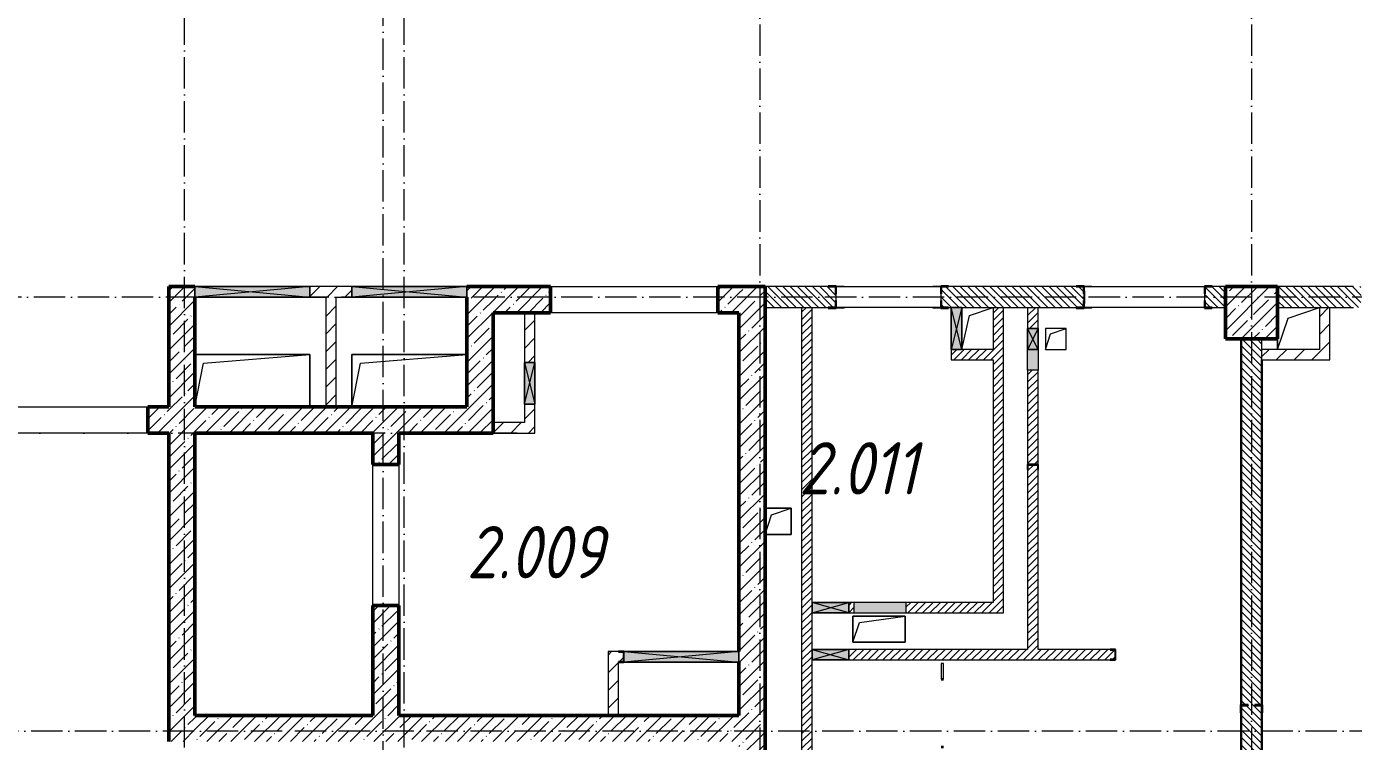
# Model space of a CAD drawing. Header units: millimetres. Extents: x 2294 to 908349, y -83289 to 219220.
# Drawn here: x 13804 to 26488, y 64856 to 71694 of the extents above; entities that cross this region are included whole.
import ezdxf

# ---------------------------------------------------------------- set-up
doc = ezdxf.new("R2010")
doc.units = ezdxf.units.MM
doc.linetypes.add('50_200_ШТРИХ_1Т_ш5_п1_п1_', pattern=[700, 500, -100, 0, -100])
for name, color, linetype, lineweight in [('2.4) ПГП вычит ЖБбалки 0.4 м -', 24, 'Continuous', 30), ('A-DETL-GENF-OTLN', 7, 'Continuous', 9), ('A-DOOR-OPNG-MCUT', 7, 'Continuous', 35), ('A-FLOR-____-OTLN', 7, 'Continuous', 9), ('A-GENM-____-MCUT', 7, 'Continuous', 25), ('A-GENM-____-OTLN', 7, 'Continuous', 9), ('A-GENM-____-OTLN-1', 7, 'Continuous', 25), ('A-GLAZ-____-OTLN', 7, 'Continuous', 9), ('A-WALL-____-MCUT', 7, 'Continuous', 13), ('A-WALL-____-MCUT-2', 7, 'Continuous', 50), ('A-WALL-____-OTLN', 7, 'Continuous', 9), ('A-WALL-____-PATT-1', 7, 'Continuous', 9), ('A-WALL-FNSH-MCUT-1', 7, 'Continuous', 9), ('I-WALL-____-OTLN', 7, 'Continuous', 9), ('S-COLS-____-MCUT', 7, 'Continuous', 50), ('S-COLS-____-OTLN', 7, 'Continuous', 9), ('S-GRID-____-OTLN-1', 7, '50_200_ШТРИХ_1Т_ш5_п1_п1_', 9), ('Марки помещений', 7, 'Continuous', 9)]:
    doc.layers.add(name, color=color, linetype=linetype, lineweight=lineweight)
doc.layers.add('A-DOOR-____-OTLN-1', color=7, linetype='Continuous', lineweight=9, true_color=0xffffff)
doc.styles.add('ISOCPEUR_I_2', font='isocpeui.ttf', dxfattribs={"width": 0.85, "height": 2.3})
pattern_1 = [(135, (7562.787, 6025.276), (-35.35534, -35.35534), [])]
pattern_2 = [(45, (7562.787, 6025.276), (-35.35534, 35.35534), [])]
pattern_3 = [(45, (7562.79, 6025.28), (-114.04925, 114.04925), []), (45, (7676.84, 6025.28), (-114.04925, 114.04925), [201.612, -40.322, 3.353, -36.97])]
pattern_4 = [(45, (7562.79, 6025.28), (-84.85281, 84.85281), [])]

# ---------------------------------------------------------------- blocks, each defined once
blk = doc.blocks.new('BSC_Колонна _Прямоугольная - 500х500-V30-АР1_План отверстий 2 этажа в осях 1-64_Ю-ЯЯ')
at = {"layer": 'S-COLS-____-OTLN'}
h = blk.add_hatch(dxfattribs=at)
h.set_pattern_fill('FP_39', color=256, style=0, pattern_type=2)
h.set_pattern_definition([(45, (-17950, -62931.04), (-114.04925, 114.04925), []), (45, (-17835.95, -62931.04), (-114.04925, 114.04925), [201.613, -40.323, 3.353, -36.97])])
h.paths.add_polyline_path([(-250, -250), (250, -250), (250, 250), (-250, 250)], flags=0)
at = {"layer": 'S-COLS-____-MCUT'}
for p, q in [((250, 250), (-250, 250)), ((-250, 250), (-250, -250)), ((250, -250), (250, 250)), ((-250, -250), (250, -250))]:
    blk.add_line(p, q, dxfattribs=at)
blk = doc.blocks.new('DOR_ДУ_распашная__1Ст_Прямоугольная_ШЕР - Вн_650х2100h_Кабинки С_у-18405741-АР1_План отверстий 2 этажа в осях 1-64_Ю-ЯЯ')
at = {"layer": 'A-DOOR-OPNG-MCUT'}
for p, q in [((-325, -10), (-325, 10)), ((325, 10), (325, -10))]:
    blk.add_line(p, q, dxfattribs=at)
blk = doc.blocks.new('154_Стойка_СКБ_Уголок - СМ-2180_200-28268025-АР1_План отверстий 2 этажа в осях 1-64_Ю-ЯЯ')
at = {"layer": 'A-GENM-____-MCUT'}
for p, q in [((125, 156), (125, 81)), ((200, 156), (125, 156)), ((131, 81), (131, 150)), ((131, 150), (200, 150)), ((200, 150), (200, 156)), ((125, 81), (131, 81)), ((131, 19), (125, 19)), ((125, 19), (125, -56)), ((131, -50), (131, 19)), ((125, -56), (200, -56)), ((200, -50), (131, -50)), ((200, -56), (200, -50))]:
    blk.add_line(p, q, dxfattribs=at)
blk = doc.blocks.new('Стойка_Влож_Полоса боковая - Полоса-28213942-АР1_План отверстий 2 этажа в осях 1-64_Ю-ЯЯ')
at = {"layer": 'A-GENM-____-OTLN'}
for p, q in [((-5, 60), (0, 60)), ((-5, -60), (-5, 60)), ((0, -60), (-5, -60))]:
    blk.add_line(p, q, dxfattribs=at)
blk = doc.blocks.new('Стойка_Влож_Уголок_Опорный - Уголок-28213941-АР1_План отверстий 2 этажа в осях 1-64_Ю-ЯЯ')
at = {"layer": 'A-GENM-____-OTLN'}
for p, q in [((-212, -6), (-212, 0)), ((0, 0), (0, -6)), ((-212, -75), (-212, -6)), ((-212, -6), (-206, -6)), ((-212, -75), (-206, -75)), ((-6, -6), (0, -6)), ((-6, -75), (0, -75)), ((0, -6), (0, -75))]:
    blk.add_line(p, q, dxfattribs=at)
blk = doc.blocks.new('Фахверк_СКБ_Уголок - 200_3960_зеркало-28268689-АР1_План отверстий 2 этажа в осях 1-64_Ю-ЯЯ')
at = {"layer": 'A-GENM-____-MCUT'}
for p, q in [((200, 156), (125, 156)), ((125, 156), (125, 81)), ((131, 81), (131, 150)), ((131, 150), (200, 150)), ((200, 150), (200, 156)), ((125, 81), (131, 81)), ((131, 19), (125, 19)), ((125, 19), (125, -56)), ((131, -50), (131, 19)), ((125, -56), (200, -56)), ((200, -50), (131, -50)), ((200, -56), (200, -50))]:
    blk.add_line(p, q, dxfattribs=at)
blk = doc.blocks.new('154_Фахверк_СКБ_Швеллер - Тип_100_3960-28331862-АР1_План отверстий 2 этажа в осях 1-64_Ю-ЯЯ')
at = {"layer": 'A-GENM-____-MCUT'}
for p, q in [((175, 50), (125, 50)), ((125, 50), (125, -50)), ((128, 47), (175, 47)), ((128, -47), (128, 47)), ((175, 47), (175, 50)), ((125, -50), (175, -50)), ((175, -47), (128, -47)), ((175, -50), (175, -47))]:
    blk.add_line(p, q, dxfattribs=at)
blk = doc.blocks.new('Фахверк_СКБ_Уголок - 200_3550-28267367-АР1_План отверстий 2 этажа в осях 1-64_Ю-ЯЯ')
at = {"layer": 'A-GENM-____-MCUT'}
for p, q in [((200, 156), (125, 156)), ((125, 156), (125, 81)), ((131, 81), (131, 150)), ((131, 150), (200, 150)), ((200, 150), (200, 156)), ((125, 81), (131, 81)), ((131, 19), (125, 19)), ((125, 19), (125, -56)), ((131, -50), (131, 19)), ((125, -56), (200, -56)), ((200, -50), (131, -50)), ((200, -56), (200, -50))]:
    blk.add_line(p, q, dxfattribs=at)
blk = doc.blocks.new('AR_Отверстие Ниша - Лючок-32401897-АР1_План отверстий 2 этажа в осях 1-64_Ю-ЯЯ')
at = {"layer": 'A-GLAZ-____-OTLN'}
blk.add_hatch(color=256, dxfattribs=at).paths.add_polyline_path([(250, -50), (250, 50), (-250, 50), (-250, -50), (-158, -50)], flags=0)
for p, q in [((250, 50), (-250, 50)), ((-250, 50), (-250, -50)), ((250, -50), (250, 50)), ((-250, -50), (250, -50))]:
    blk.add_line(p, q, dxfattribs=at)
blk = doc.blocks.new('AR_Отверстие Ниша - Лючок-32402520-АР1_План отверстий 2 этажа в осях 1-64_Ю-ЯЯ')
at = {"layer": 'A-GLAZ-____-OTLN'}
blk.add_hatch(color=256, dxfattribs=at).paths.add_polyline_path([(100, 50), (-100, 50), (-100, -50), (100, -50), (100, 32)], flags=0)
for p, q in [((-100, 50), (100, 50)), ((100, 50), (100, -50)), ((100, -50), (-100, -50))]:
    blk.add_line(p, q, dxfattribs=at)
blk = doc.blocks.new('AR_Отверстие прямоугольное _в стене_ - AR_Отверстие прямоугольное _в стене__ВК-32402489-АР1_План отверстий 2 этажа в осях 1-64_Ю-ЯЯ')
at = {"layer": 'A-GLAZ-____-OTLN'}
blk.add_hatch(color=256, dxfattribs=at).paths.add_polyline_path([(100, 50), (-100, 50), (-100, -50), (100, -50), (100, 32)], flags=0)
at = {"layer": 'A-DETL-GENF-OTLN'}
for p, q in [((-100, -50), (-100, 50)), ((-100, 50), (100, 50)), ((100, 50), (-100, -50)), ((-100, 50), (100, -50)), ((100, 50), (-100, 50)), ((-100, 50), (-100, -50)), ((100, 50), (100, -50)), ((100, -50), (100, 50)), ((100, -50), (-100, -50)), ((-100, -50), (100, -50))]:
    blk.add_line(p, q, dxfattribs=at)
blk = doc.blocks.new('AR_Отверстие прямоугольное _в плите_ - AR_Отверстие прямоугольное _в плите_-30458064-АР1_План отверстий 2 этажа в осях 1-64_Ю-ЯЯ')
at = {"layer": 'A-GENM-____-OTLN'}
for p, q in [((125, 125), (-125, 125)), ((-125, -125), (-63, 63)), ((-63, 63), (125, 125)), ((125, -125), (125, 125)), ((-125, -125), (125, -125))]:
    blk.add_line(p, q, dxfattribs=at)
blk = doc.blocks.new('AR_Отверстие прямоугольное _в плите_ - AR_Отверстие прямоугольное _в плите_-30459257-АР1_План отверстий 2 этажа в осях 1-64_Ю-ЯЯ')
at = {"layer": 'A-GENM-____-OTLN'}
for p, q in [((250, 125), (-250, 125)), ((-250, 125), (-250, -125)), ((-250, -125), (-188, 63)), ((-188, 63), (250, 125)), ((250, -125), (250, 125)), ((-250, -125), (250, -125))]:
    blk.add_line(p, q, dxfattribs=at)
blk = doc.blocks.new('AR_Отверстие прямоугольное _в плите_ - AR_Отверстие прямоугольное _в плите_-30459207-АР1_План отверстий 2 этажа в осях 1-64_Ю-ЯЯ')
at = {"layer": 'A-GENM-____-OTLN'}
for p, q in [((100, 100), (-100, 100)), ((-100, 100), (-100, -100)), ((-100, -100), (-50, 50)), ((-50, 50), (100, 100)), ((100, -100), (100, 100)), ((-100, -100), (100, -100))]:
    blk.add_line(p, q, dxfattribs=at)
blk = doc.blocks.new('AR_Отверстие прямоугольное _в плите_ - AR_Отверстие прямоугольное _в плите_-30459211-АР1_План отверстий 2 этажа в осях 1-64_Ю-ЯЯ')
at = {"layer": 'A-GENM-____-OTLN'}
for p, q in [((-100, 100), (200, 200)), ((-200, -200), (-100, 100)), ((-200, -100), (-200, -200))]:
    blk.add_line(p, q, dxfattribs=at)
blk = doc.blocks.new('AR_Отверстие прямоугольное _в плите_ - AR_Отверстие прямоугольное _в плите_-30552629-АР1_План отверстий 2 этажа в осях 1-64_Ю-ЯЯ')
at = {"layer": 'A-GENM-____-OTLN'}
for p, q in [((-75, 125), (150, 200)), ((-150, -200), (-75, 125))]:
    blk.add_line(p, q, dxfattribs=at)
blk = doc.blocks.new('AR_Отверстие прямоугольное _в плите_ - AR_Отверстие прямоугольное _в плите_-V199-АР1_План отверстий 2 этажа в осях 1-64_Ю-ЯЯ')
at = {"layer": 'A-GENM-____-OTLN'}
for p, q in [((550, 250), (-550, 250)), ((-550, 250), (-550, -250)), ((-550, -250), (-467, 167)), ((-467, 167), (550, 250))]:
    blk.add_line(p, q, dxfattribs=at)
blk = doc.blocks.new('AR_Отверстие прямоугольное _в плите_ - AR_Отверстие прямоугольное _в плите_-V200-АР1_План отверстий 2 этажа в осях 1-64_Ю-ЯЯ')
at = {"layer": 'A-GENM-____-OTLN'}
for p, q in [((550, 250), (-550, 250)), ((-550, -250), (-467, 167)), ((-467, 167), (550, 250)), ((550, -250), (550, 250))]:
    blk.add_line(p, q, dxfattribs=at)
blk = doc.blocks.new('AR_Отверстие прямоугольное _в стене__БезПР - AR_Отверстие прямоугольное _в стене__БезПР-36788626-АР1_План отверстий 2 этажа в осях 1-64_Ю-ЯЯ')
at = {"layer": 'A-GLAZ-____-OTLN'}
blk.add_hatch(color=256, dxfattribs=at).paths.add_polyline_path([(200, -50), (200, 50), (-200, 50), (-200, -50)], flags=0)
at = {"layer": 'A-DETL-GENF-OTLN'}
for p, q in [((-200, -50), (-200, 50)), ((-200, 50), (200, 50)), ((200, 50), (-200, -50)), ((-200, 50), (200, -50)), ((200, 50), (-200, 50)), ((-200, 50), (-200, -50)), ((200, 50), (200, -50)), ((200, -50), (200, 50)), ((200, -50), (-200, -50)), ((-200, -50), (200, -50))]:
    blk.add_line(p, q, dxfattribs=at)
at = {"layer": 'A-GLAZ-____-OTLN'}
blk.add_line((200, 50), (-200, 50), dxfattribs=at)
blk = doc.blocks.new('AR_Отверстие прямоугольное _в стене__БезПР - AR_Отверстие прямоугольное _в стене__БезПР-36427791-АР1_План отверстий 2 этажа в осях 1-64_Ю-ЯЯ')
at = {"layer": 'A-GLAZ-____-OTLN'}
blk.add_hatch(color=256, dxfattribs=at).paths.add_polyline_path([(-175, 50), (-175, -50), (175, -50), (175, 50)], flags=0)
at = {"layer": 'A-DETL-GENF-OTLN'}
for p, q in [((-175, -50), (-175, 50)), ((-175, 50), (175, 50)), ((175, 50), (-175, -50)), ((-175, 50), (175, -50)), ((175, 50), (-175, 50)), ((-175, 50), (-175, -50)), ((175, 50), (175, -50)), ((175, -50), (175, 50)), ((175, -50), (-175, -50)), ((-175, -50), (175, -50))]:
    blk.add_line(p, q, dxfattribs=at)
at = {"layer": 'A-GLAZ-____-OTLN'}
blk.add_line((175, 50), (-175, 50), dxfattribs=at)
blk = doc.blocks.new('AR_Отверстие прямоугольное _в стене_ - AR_Отверстие прямоугольное _в стене__ОВ-36805337-АР1_План отверстий 2 этажа в осях 1-64_Ю-ЯЯ')
at = {"layer": 'A-GLAZ-____-OTLN'}
blk.add_hatch(color=256, dxfattribs=at).paths.add_polyline_path([(-143, -50), (550, -50), (550, 50), (-550, 50), (-550, -50)], flags=0)
at = {"layer": 'A-DETL-GENF-OTLN'}
for p, q in [((-550, -50), (-550, 50)), ((-550, 50), (550, 50)), ((550, 50), (-550, -50)), ((-550, 50), (550, -50)), ((550, 50), (-550, 50)), ((-550, 50), (-550, -50)), ((550, 50), (550, -50)), ((550, -50), (550, 50)), ((550, -50), (-550, -50)), ((-550, -50), (550, -50))]:
    blk.add_line(p, q, dxfattribs=at)
blk = doc.blocks.new('AR_Отверстие прямоугольное _в стене_ - AR_Отверстие прямоугольное _в стене__ОВ-36803902-АР1_План отверстий 2 этажа в осях 1-64_Ю-ЯЯ')
at = {"layer": 'A-GLAZ-____-OTLN'}
blk.add_hatch(color=256, dxfattribs=at).paths.add_polyline_path([(550, -50), (550, 50), (-550, 50), (-550, -50)], flags=0)
at = {"layer": 'A-DETL-GENF-OTLN'}
for p, q in [((-550, -50), (-550, 50)), ((-550, 50), (550, 50)), ((550, 50), (-550, -50)), ((-550, 50), (550, -50)), ((550, 50), (-550, 50)), ((-550, 50), (-550, -50)), ((550, 50), (550, -50)), ((550, -50), (550, 50)), ((550, -50), (-550, -50)), ((-550, -50), (550, -50))]:
    blk.add_line(p, q, dxfattribs=at)
blk = doc.blocks.new('154_Фахверк_СКБ_Швеллер - Тип_100_3960-V204-АР1_План отверстий 2 этажа в осях 1-64_Ю-ЯЯ')
at = {"layer": 'A-GENM-____-MCUT'}
for p, q in [((175, 50), (125, 50)), ((128, 47), (175, 47)), ((128, -47), (128, 47)), ((175, 47), (175, 50)), ((125, -50), (175, -50)), ((175, -47), (128, -47)), ((175, -50), (175, -47))]:
    blk.add_line(p, q, dxfattribs=at)
blk = doc.blocks.new('AR_Отверстие прямоугольное _в стене_ - AR_Отверстие прямоугольное _в стене__ОВ-36913595-АР1_План отверстий 2 этажа в осях 1-64_Ю-ЯЯ')
at = {"layer": 'A-GLAZ-____-OTLN'}
blk.add_hatch(color=256, dxfattribs=at).paths.add_polyline_path([(550, -50), (550, 50), (-550, 50), (-550, -50), (422, -50)], flags=0)
at = {"layer": 'A-DETL-GENF-OTLN'}
for p, q in [((-550, -50), (-550, 50)), ((-550, 50), (550, 50)), ((550, 50), (-550, -50)), ((-550, 50), (550, -50)), ((550, 50), (-550, 50)), ((-550, 50), (-550, -50)), ((550, 50), (550, -50)), ((550, -50), (550, 50)), ((550, -50), (-550, -50)), ((-550, -50), (550, -50))]:
    blk.add_line(p, q, dxfattribs=at)
blk = doc.blocks.new('AR_Отверстие прямоугольное _в стене_ - AR_Отверстие прямоугольное _в стене__ОВ-36914865-АР1_План отверстий 2 этажа в осях 1-64_Ю-ЯЯ')
at = {"layer": 'A-GLAZ-____-OTLN'}
blk.add_hatch(color=256, dxfattribs=at).paths.add_polyline_path([(-200, -50), (200, -50), (200, 50), (-200, 50)], flags=0)
at = {"layer": 'A-DETL-GENF-OTLN'}
for p, q in [((-200, -50), (-200, 50)), ((-200, 50), (200, 50)), ((200, 50), (-200, -50)), ((-200, 50), (200, -50)), ((200, 50), (-200, 50)), ((-200, 50), (-200, -50)), ((200, 50), (200, -50)), ((200, -50), (200, 50)), ((200, -50), (-200, -50)), ((-200, -50), (200, -50))]:
    blk.add_line(p, q, dxfattribs=at)
blk = doc.blocks.new('2floor')
at = {"layer": 'A-WALL-____-PATT-1'}
h = blk.add_hatch(dxfattribs=at)
h.set_pattern_fill('FP_13', color=256, style=0, pattern_type=2)
h.set_pattern_definition(pattern_3)
h.paths.add_polyline_path([(15163, 64856), (15413, 64856), (15413, 69206), (15163, 69206), (15163, 66479)], flags=0)
h = blk.add_hatch(dxfattribs=at)
h.set_pattern_fill('FP_4', color=256, style=0, pattern_type=2)
h.set_pattern_definition(pattern_4)
h.paths.add_polyline_path([(16913, 69106), (16913, 69206), (16513, 69206), (16513, 69106), (16763, 69106)], flags=0)
h = blk.add_hatch(dxfattribs=at)
h.set_pattern_fill('FP_13', color=256, style=0, pattern_type=2)
h.set_pattern_definition(pattern_3)
h.paths.add_polyline_path([(18013, 68056), (18263, 68056), (18263, 69206), (18013, 69206), (18013, 69106)], flags=0)
h = blk.add_hatch(dxfattribs=at)
h.set_pattern_fill('FP_13', color=256, style=0, pattern_type=2)
h.set_pattern_definition(pattern_3)
h.paths.add_polyline_path([(20613, 68956), (20613, 69206), (20413, 69206), (20413, 68956)], flags=0)
h.paths.add_polyline_path([(18813, 68956), (18813, 69206), (18263, 69206), (18263, 68956)], flags=0)
h = blk.add_hatch(dxfattribs=at)
h.set_pattern_fill('FP_13', color=256, style=0, pattern_type=2)
h.set_pattern_definition(pattern_3)
h.paths.add_polyline_path([(20613, 61706), (20863, 61706), (20863, 69206), (20613, 69206), (20613, 63250)], flags=0)
h = blk.add_hatch(dxfattribs=at)
h.set_pattern_fill('FP_6', color=256, style=0, pattern_type=2)
h.set_pattern_definition(pattern_1)
h.paths.add_polyline_path([(25138, 69006), (25263, 69006), (25263, 69206), (25069, 69206), (25069, 69137), (25063, 69137), (25063, 69075), (25069, 69075), (25069, 69006)], flags=0)
h.paths.add_polyline_path([(21313, 69006), (21537, 69006), (21537, 69075), (21543, 69075), (21543, 69137), (21537, 69137), (21537, 69206), (20863, 69206), (20863, 69006), (21213, 69006)], flags=0)
h.paths.add_polyline_path([(23143, 69006), (23907, 69006), (23907, 69075), (23913, 69075), (23913, 69137), (23907, 69137), (23907, 69206), (22549, 69206), (22549, 69137), (22543, 69137), (22543, 69075), (22549, 69075), (22549, 69006), (23043, 69006)], flags=0)
h = blk.add_hatch(dxfattribs=at)
h.set_pattern_fill('FP_6', color=256, style=0, pattern_type=2)
h.set_pattern_definition(pattern_1)
h.paths.add_polyline_path([(26488, 69006), (26557, 69006), (26557, 69075), (26563, 69075), (26563, 69137), (26557, 69137), (26557, 69206), (25763, 69206), (25763, 69006)], flags=0)
h = blk.add_hatch(dxfattribs=at)
h.set_pattern_fill('FP_4', color=256, style=0, pattern_type=2)
h.set_pattern_definition(pattern_4)
h.paths.add_polyline_path([(16763, 68056), (16763, 69106), (16663, 69106), (16663, 68056)], flags=0)
h = blk.add_hatch(dxfattribs=at)
h.set_pattern_fill('FP_5', color=256, style=0, pattern_type=2)
h.set_pattern_definition(pattern_2)
h.paths.add_polyline_path([(21313, 61456), (21313, 62236), (21213, 62236), (21213, 61456)], flags=0)
h.paths.add_polyline_path([(21213, 62536), (21313, 62536), (21313, 63486), (21310, 63486), (21310, 63533), (21216, 63533), (21216, 63486), (21213, 63486), (21213, 63250)], flags=0)
h.paths.add_polyline_path([(21263, 63536), (21313, 63536), (21313, 64081), (21213, 64081), (21213, 63536), (21216, 63536)], flags=0)
h.paths.add_polyline_path([(21280, 64281), (21313, 64281), (21313, 69006), (21213, 69006), (21213, 64281)], flags=0)
h = blk.add_hatch(dxfattribs=at)
h.set_pattern_fill('FP_5', color=256, style=0, pattern_type=2)
h.set_pattern_definition(pattern_2)
h.paths.add_polyline_path([(23043, 66186), (23143, 66186), (23143, 69006), (23043, 69006), (23043, 66479)], flags=0)
h = blk.add_hatch(dxfattribs=at)
h.set_pattern_fill('FP_5', color=256, style=0, pattern_type=2)
h.set_pattern_definition(pattern_2)
h.paths.add_polyline_path([(23473, 65736), (23473, 67456), (23470, 67456), (23470, 67503), (23376, 67503), (23376, 67456), (23373, 67456), (23373, 65736), (23455, 65736)], flags=0)
h.paths.add_polyline_path([(23455, 67506), (23473, 67506), (23473, 68406), (23373, 68406), (23373, 67506), (23376, 67506)], flags=0)
h.paths.add_polyline_path([(23473, 68806), (23473, 69006), (23373, 69006), (23373, 68806), (23455, 68806)], flags=0)
h = blk.add_hatch(dxfattribs=at)
h.set_pattern_fill('FP_4', color=256, style=0, pattern_type=2)
h.set_pattern_definition(pattern_4)
h.paths.add_polyline_path([(26263, 68506), (26263, 69006), (26163, 69006), (26163, 68506)], flags=0)
h = blk.add_hatch(dxfattribs=at)
h.set_pattern_fill('FP_4', color=256, style=0, pattern_type=2)
h.set_pattern_definition(pattern_4)
h.paths.add_polyline_path([(18663, 67806), (18663, 68081), (18563, 68081), (18563, 67806)], flags=0)
h.paths.add_polyline_path([(18663, 68481), (18663, 68956), (18563, 68956), (18563, 68481), (18618, 68481)], flags=0)
h = blk.add_hatch(dxfattribs=at)
h.set_pattern_fill('FP_6', color=256, style=0, pattern_type=2)
h.set_pattern_definition(pattern_1)
h.paths.add_polyline_path([(25413, 61706), (25613, 61706), (25613, 65200), (25544, 65200), (25544, 65206), (25613, 65206), (25613, 68706), (25413, 68706), (25413, 65206), (25482, 65206), (25482, 65200), (25413, 65200), (25413, 63250)], flags=0)
h = blk.add_hatch(dxfattribs=at)
h.set_pattern_fill('FP_5', color=256, style=0, pattern_type=2)
h.set_pattern_definition(pattern_2)
h.paths.add_polyline_path([(22743, 68506), (22743, 68606), (22643, 68606), (22643, 68506)], flags=0)
h = blk.add_hatch(dxfattribs=at)
h.set_pattern_fill('FP_5', color=256, style=0, pattern_type=2)
h.set_pattern_definition(pattern_2)
h.paths.add_polyline_path([(23043, 68506), (23043, 68606), (22743, 68606), (22743, 68506)], flags=0)
h = blk.add_hatch(dxfattribs=at)
h.set_pattern_fill('FP_4', color=256, style=0, pattern_type=2)
h.set_pattern_definition(pattern_4)
h.paths.add_polyline_path([(26163, 68506), (26163, 68606), (25613, 68606), (25613, 68506)], flags=0)
h = blk.add_hatch(dxfattribs=at)
h.set_pattern_fill('FP_13', color=256, style=0, pattern_type=2)
h.set_pattern_definition(pattern_3)
h.paths.add_polyline_path([(15163, 67806), (15163, 68056), (14963, 68056), (14963, 67806)], flags=0)
h.paths.add_polyline_path([(13113, 67806), (13363, 67806), (13363, 68056), (13113, 68056)], flags=0)
h = blk.add_hatch(dxfattribs=at)
h.set_pattern_fill('FP_13', color=256, style=0, pattern_type=2)
h.set_pattern_definition(pattern_3)
h.paths.add_polyline_path([(18263, 67806), (18263, 68056), (15413, 68056), (15413, 67806), (18153, 67806)], flags=0)
h = blk.add_hatch(dxfattribs=at)
h.set_pattern_fill('FP_4', color=256, style=0, pattern_type=2)
h.set_pattern_definition(pattern_4)
h.paths.add_polyline_path([(18563, 67806), (18563, 67906), (18263, 67906), (18263, 67806)], flags=0)
h = blk.add_hatch(dxfattribs=at)
h.set_pattern_fill('FP_13', color=256, style=0, pattern_type=2)
h.set_pattern_definition(pattern_3)
h.paths.add_polyline_path([(17363, 65106), (17363, 66156), (17113, 66156), (17113, 65106)], flags=0)
h.paths.add_polyline_path([(17113, 67506), (17363, 67506), (17363, 67806), (17113, 67806)], flags=0)
h = blk.add_hatch(dxfattribs=at)
h.set_pattern_fill('FP_5', color=256, style=0, pattern_type=2)
h.set_pattern_definition(pattern_2)
h.paths.add_polyline_path([(21688, 66086), (21713, 66086), (21713, 66186), (21663, 66186), (21663, 66086)], flags=0)
h.paths.add_polyline_path([(22213, 66086), (23143, 66086), (23143, 66186), (22213, 66186), (22213, 66138)], flags=0)
h = blk.add_hatch(dxfattribs=at)
h.set_pattern_fill('FP_4', color=256, style=0, pattern_type=2)
h.set_pattern_definition(pattern_4)
h.paths.add_polyline_path([(19363, 65616), (19463, 65616), (19463, 65619), (19510, 65620), (19510, 65713), (19463, 65713), (19463, 65716), (19363, 65716), (19363, 65619)], flags=0)
h = blk.add_hatch(dxfattribs=at)
h.set_pattern_fill('FP_5', color=256, style=0, pattern_type=2)
h.set_pattern_definition(pattern_2)
h.paths.add_polyline_path([(21688, 65636), (24163, 65636), (24163, 65639), (24210, 65639), (24210, 65733), (24163, 65733), (24163, 65736), (21663, 65736), (21663, 65636)], flags=0)
h = blk.add_hatch(dxfattribs=at)
h.set_pattern_fill('FP_4', color=256, style=0, pattern_type=2)
h.set_pattern_definition(pattern_4)
h.paths.add_polyline_path([(19463, 65106), (19463, 65616), (19363, 65616), (19363, 65106)], flags=0)
h = blk.add_hatch(dxfattribs=at)
h.set_pattern_fill('FP_13', color=256, style=0, pattern_type=2)
h.set_pattern_definition(pattern_3)
h.paths.add_polyline_path([(19920, 64856), (20613, 64856), (20613, 65106), (15413, 65106), (15413, 64856), (18153, 64856)], flags=0)
at = {"layer": '2.4) ПГП вычит ЖБбалки 0.4 м -'}
for points in [[(25413, 68706), (25413, 61706)], [(25613, 61706), (25613, 68506)]]:
    blk.add_lwpolyline(points, dxfattribs=at)
at = {"layer": 'A-FLOR-____-OTLN'}
for p, q in [((25763, 68606), (25763, 68706)), ((15413, 68556), (16513, 68556)), ((16513, 68556), (16513, 68056)), ((16913, 68556), (18013, 68556)), ((16913, 68056), (16913, 68556)), ((20863, 67086), (21113, 67086)), ((21113, 67086), (21113, 66836)), ((21113, 66836), (20863, 66836)), ((21703, 66056), (22203, 66056)), ((21703, 65806), (21703, 66056)), ((22203, 66056), (22203, 65806)), ((22203, 65806), (21703, 65806)), ((17113, 65107), (15413, 65107))]:
    blk.add_line(p, q, dxfattribs=at)
at = {"layer": 'A-WALL-____-MCUT'}
for p, q in [((21468, 69206), (20863, 69206)), ((21543, 69075), (21543, 69137)), ((22543, 69137), (22543, 69075)), ((23838, 69206), (22618, 69206)), ((23913, 69075), (23913, 69137)), ((25063, 69137), (25063, 69075)), ((25263, 69206), (25138, 69206)), ((26488, 69206), (25763, 69206)), ((20863, 69006), (21468, 69006)), ((22618, 69006), (22643, 69006)), ((22743, 69006), (23838, 69006)), ((25138, 69006), (25263, 69006)), ((25763, 69006), (26488, 69006)), ((25413, 68706), (25413, 65206)), ((25613, 65206), (25613, 68706)), ((25413, 65131), (25413, 61706)), ((25613, 61706), (25613, 65131))]:
    blk.add_line(p, q, dxfattribs=at)
at = {"layer": 'A-WALL-____-MCUT-2'}
for p, q in [((15413, 69206), (15163, 69206)), ((15163, 69206), (15163, 68056)), ((18813, 69206), (18013, 69206)), ((18813, 68956), (18813, 69206)), ((20413, 69206), (20413, 68956)), ((20863, 69206), (20413, 69206)), ((20863, 61706), (20863, 69206)), ((15413, 68056), (15413, 69106)), ((18013, 69106), (18013, 68056)), ((18263, 67806), (18263, 68956)), ((18263, 68956), (18813, 68956)), ((20413, 68956), (20613, 68956)), ((20613, 68956), (20613, 65716)), ((15163, 68056), (14963, 68056)), ((14963, 68056), (14963, 67806)), ((18013, 68056), (15413, 68056)), ((14963, 67806), (15163, 67806)), ((15163, 67806), (15163, 64856)), ((15413, 65106), (15413, 67806)), ((15413, 67806), (17113, 67806)), ((17113, 67806), (17113, 67506)), ((17363, 67506), (17363, 67806)), ((17363, 67806), (18263, 67806)), ((17113, 67506), (17363, 67506)), ((17363, 66156), (17113, 66156)), ((17113, 66156), (17113, 65106)), ((17363, 65106), (17363, 66156)), ((20613, 65616), (20613, 65106)), ((17113, 65106), (15413, 65106)), ((20613, 65106), (17363, 65106))]:
    blk.add_line(p, q, dxfattribs=at)
at = {"layer": 'A-WALL-____-OTLN'}
for p, q in [((18813, 69206), (20413, 69206)), ((20413, 68956), (18813, 68956)), ((13363, 68056), (14963, 68056)), ((14963, 67806), (13363, 67806)), ((17113, 66156), (17113, 67506)), ((17363, 67506), (17363, 66156))]:
    blk.add_line(p, q, dxfattribs=at)
at = {"layer": 'A-WALL-FNSH-MCUT-1'}
for p, q in [((16913, 69206), (16513, 69206)), ((16513, 69106), (16663, 69106)), ((16663, 69106), (16663, 68056)), ((16763, 69106), (16913, 69106)), ((16763, 68056), (16763, 69106)), ((21213, 69006), (21213, 64281)), ((21313, 66186), (21313, 69006)), ((23043, 69006), (23043, 68606)), ((23143, 66086), (23143, 69006)), ((23373, 69006), (23373, 68806)), ((23473, 68806), (23473, 69006)), ((26163, 69006), (26163, 68606)), ((26263, 68506), (26263, 69006)), ((18563, 68956), (18563, 68481)), ((18663, 68481), (18663, 68956)), ((22643, 68606), (22643, 68506)), ((22643, 68506), (23043, 68506)), ((23043, 68606), (22743, 68606)), ((23043, 68506), (23043, 66186)), ((26163, 68606), (25613, 68606)), ((25613, 68506), (26263, 68506)), ((23373, 68406), (23373, 67506)), ((23473, 67506), (23473, 68406)), ((18563, 68081), (18563, 67906)), ((18663, 67806), (18663, 68081)), ((18563, 67906), (18263, 67906)), ((18263, 67806), (18663, 67806)), ((23373, 67456), (23373, 65736)), ((23473, 65736), (23473, 67456)), ((21313, 65736), (21313, 66086)), ((21713, 66186), (21663, 66186)), ((21663, 66086), (21713, 66086)), ((23043, 66186), (22213, 66186)), ((22213, 66086), (23143, 66086)), ((19463, 65716), (19363, 65716)), ((19363, 65716), (19363, 65106)), ((23373, 65736), (21663, 65736)), ((24163, 65736), (23473, 65736)), ((19463, 65106), (19463, 65616)), ((21313, 64281), (21313, 65636)), ((21663, 65636), (24163, 65636)), ((22568, 65601), (22548, 65601)), ((22548, 65601), (22548, 65451)), ((22568, 65451), (22568, 65601))]:
    blk.add_line(p, q, dxfattribs=at)
at = {"layer": 'I-WALL-____-OTLN'}
for p, q in [((21543, 69206), (22543, 69206)), ((23913, 69206), (25063, 69206)), ((22543, 69006), (21543, 69006)), ((25063, 69006), (23913, 69006))]:
    blk.add_line(p, q, dxfattribs=at)
at = {"layer": 'A-DOOR-____-OTLN-1', "rotation": 90.00000000000007}
blk.add_blockref('DOR_ДУ_распашная__1Ст_Прямоугольная_ШЕР - Вн_650х2100h_Кабинки С_у-18405741-АР1_План отверстий 2 этажа в осях 1-64_Ю-ЯЯ', (22558, 65126), dxfattribs=at)
at = {"layer": 'A-GENM-____-OTLN'}
for name, p, rotation in [('Стойка_Влож_Уголок_Опорный - Уголок-28213941-АР1_План отверстий 2 этажа в осях 1-64_Ю-ЯЯ', (21543, 69212), 89.99999999999955), ('Стойка_Влож_Уголок_Опорный - Уголок-28213941-АР1_План отверстий 2 этажа в осях 1-64_Ю-ЯЯ', (22543, 69000), 269.9999999999995), ('Стойка_Влож_Уголок_Опорный - Уголок-28213941-АР1_План отверстий 2 этажа в осях 1-64_Ю-ЯЯ', (23913, 69212), 89.99999999999955), ('Стойка_Влож_Полоса боковая - Полоса-28213942-АР1_План отверстий 2 этажа в осях 1-64_Ю-ЯЯ', (23913, 69106), 180)]:
    blk.add_blockref(name, p, dxfattribs=dict(at, rotation=rotation))
for name, p in [('AR_Отверстие прямоугольное _в плите_ - AR_Отверстие прямоугольное _в плите_-30552629-АР1_План отверстий 2 этажа в осях 1-64_Ю-ЯЯ', (22893, 68806)), ('AR_Отверстие прямоугольное _в плите_ - AR_Отверстие прямоугольное _в плите_-30459211-АР1_План отверстий 2 этажа в осях 1-64_Ю-ЯЯ', (25963, 68806)), ('AR_Отверстие прямоугольное _в плите_ - AR_Отверстие прямоугольное _в плите_-30459207-АР1_План отверстий 2 этажа в осях 1-64_Ю-ЯЯ', (23643, 68706)), ('AR_Отверстие прямоугольное _в плите_ - AR_Отверстие прямоугольное _в плите_-V200-АР1_План отверстий 2 этажа в осях 1-64_Ю-ЯЯ', (15963, 68306)), ('AR_Отверстие прямоугольное _в плите_ - AR_Отверстие прямоугольное _в плите_-V199-АР1_План отверстий 2 этажа в осях 1-64_Ю-ЯЯ', (17463, 68306)), ('AR_Отверстие прямоугольное _в плите_ - AR_Отверстие прямоугольное _в плите_-30458064-АР1_План отверстий 2 этажа в осях 1-64_Ю-ЯЯ', (20988, 66961)), ('AR_Отверстие прямоугольное _в плите_ - AR_Отверстие прямоугольное _в плите_-30459257-АР1_План отверстий 2 этажа в осях 1-64_Ю-ЯЯ', (21953, 65931))]:
    blk.add_blockref(name, p, dxfattribs=at)
at = {"layer": 'A-GENM-____-OTLN-1'}
for name, p, rotation in [('154_Стойка_СКБ_Уголок - СМ-2180_200-28268025-АР1_План отверстий 2 этажа в осях 1-64_Ю-ЯЯ', (21668, 69156), 180), ('154_Стойка_СКБ_Уголок - СМ-2180_200-28268025-АР1_План отверстий 2 этажа в осях 1-64_Ю-ЯЯ', (24038, 69156), 180), ('154_Фахверк_СКБ_Швеллер - Тип_100_3960-28331862-АР1_План отверстий 2 этажа в осях 1-64_Ю-ЯЯ', (23423, 67631), 270.0000000000001), ('154_Фахверк_СКБ_Швеллер - Тип_100_3960-V204-АР1_План отверстий 2 этажа в осях 1-64_Ю-ЯЯ', (19638, 65666), 180), ('154_Фахверк_СКБ_Швеллер - Тип_100_3960-28331862-АР1_План отверстий 2 этажа в осях 1-64_Ю-ЯЯ', (24338, 65686), 180), ('Фахверк_СКБ_Уголок - 200_3550-28267367-АР1_План отверстий 2 этажа в осях 1-64_Ю-ЯЯ', (25463, 65331), 269.9999999999999)]:
    blk.add_blockref(name, p, dxfattribs=dict(at, rotation=rotation))
for name, p in [('154_Стойка_СКБ_Уголок - СМ-2180_200-28268025-АР1_План отверстий 2 этажа в осях 1-64_Ю-ЯЯ', (22418, 69056)), ('Фахверк_СКБ_Уголок - 200_3960_зеркало-28268689-АР1_План отверстий 2 этажа в осях 1-64_Ю-ЯЯ', (24938, 69056))]:
    blk.add_blockref(name, p, dxfattribs=at)
at = {"layer": 'A-GLAZ-____-OTLN'}
for name, p in [('AR_Отверстие прямоугольное _в стене_ - AR_Отверстие прямоугольное _в стене__ОВ-36913595-АР1_План отверстий 2 этажа в осях 1-64_Ю-ЯЯ', (15963, 69156)), ('AR_Отверстие прямоугольное _в стене_ - AR_Отверстие прямоугольное _в стене__ОВ-36803902-АР1_План отверстий 2 этажа в осях 1-64_Ю-ЯЯ', (17463, 69156)), ('AR_Отверстие прямоугольное _в стене_ - AR_Отверстие прямоугольное _в стене__ОВ-36805337-АР1_План отверстий 2 этажа в осях 1-64_Ю-ЯЯ', (20063, 65666)), ('AR_Отверстие прямоугольное _в стене__БезПР - AR_Отверстие прямоугольное _в стене__БезПР-36427791-АР1_План отверстий 2 этажа в осях 1-64_Ю-ЯЯ', (21488, 65686))]:
    blk.add_blockref(name, p, dxfattribs=at)
for name, p, rotation in [('AR_Отверстие прямоугольное _в стене__БезПР - AR_Отверстие прямоугольное _в стене__БезПР-36788626-АР1_План отверстий 2 этажа в осях 1-64_Ю-ЯЯ', (22693, 68806), 270.0000000000001), ('AR_Отверстие прямоугольное _в стене_ - AR_Отверстие прямоугольное _в стене__ВК-32402489-АР1_План отверстий 2 этажа в осях 1-64_Ю-ЯЯ', (23423, 68706), 270.0000000000001), ('AR_Отверстие Ниша - Лючок-32402520-АР1_План отверстий 2 этажа в осях 1-64_Ю-ЯЯ', (23423, 68506), 270.0000000000001), ('AR_Отверстие прямоугольное _в стене_ - AR_Отверстие прямоугольное _в стене__ОВ-36914865-АР1_План отверстий 2 этажа в осях 1-64_Ю-ЯЯ', (18613, 68281), 89.9999999999999), ('AR_Отверстие прямоугольное _в стене__БезПР - AR_Отверстие прямоугольное _в стене__БезПР-36427791-АР1_План отверстий 2 этажа в осях 1-64_Ю-ЯЯ', (21488, 66136), 180), ('AR_Отверстие Ниша - Лючок-32401897-АР1_План отверстий 2 этажа в осях 1-64_Ю-ЯЯ', (21963, 66136), 180)]:
    blk.add_blockref(name, p, dxfattribs=dict(at, rotation=rotation))
at = {"layer": 'S-COLS-____-OTLN'}
blk.add_blockref('BSC_Колонна _Прямоугольная - 500х500-V30-АР1_План отверстий 2 этажа в осях 1-64_Ю-ЯЯ', (25513, 68956), dxfattribs=at)
at = {"layer": 'Марки помещений', "char_height": 500, "attachment_point": 1, "style": 'ISOCPEUR_I_2'}
for s, insert, width in [('2.011', (21188, 67719), 689.45), ('2.009', (18011, 66917), 785.65)]:
    blk.add_mtext(s, dxfattribs=dict(at, insert=insert, width=width))
blk = doc.blocks.new('3osi')
at = {"layer": 'S-GRID-____-OTLN-1', "color": 251, "ltscale": 0.6, "true_color": 0x636466}
for p, q in [((173333.5, 58916.9), (173333.5, 96918.1)), ((175233.5, 59097), (175233.5, 96918.1)), ((178833.5, 96918.1), (178833.5, 58916.9)), ((183533.5, 96918.1), (183533.5, 58916.9)), ((175433.5, 58916.9), (175433.5, 96653.9)), ((269657.9, 69106.3), (160914.7, 69106.3)), ((176512.9, 67806.3), (160914.7, 67806.3)), ((241063.5, 64956.3), (160914.7, 64956.3))]:
    blk.add_line(p, q, dxfattribs=at)

msp = doc.modelspace()

# ---------------------------------------------------------------- block references
for name, p in [('3osi', (-158020.7, 0)), ('2floor', (0, 0))]:
    msp.add_blockref(name, p)

doc.saveas('drawing.dxf')
